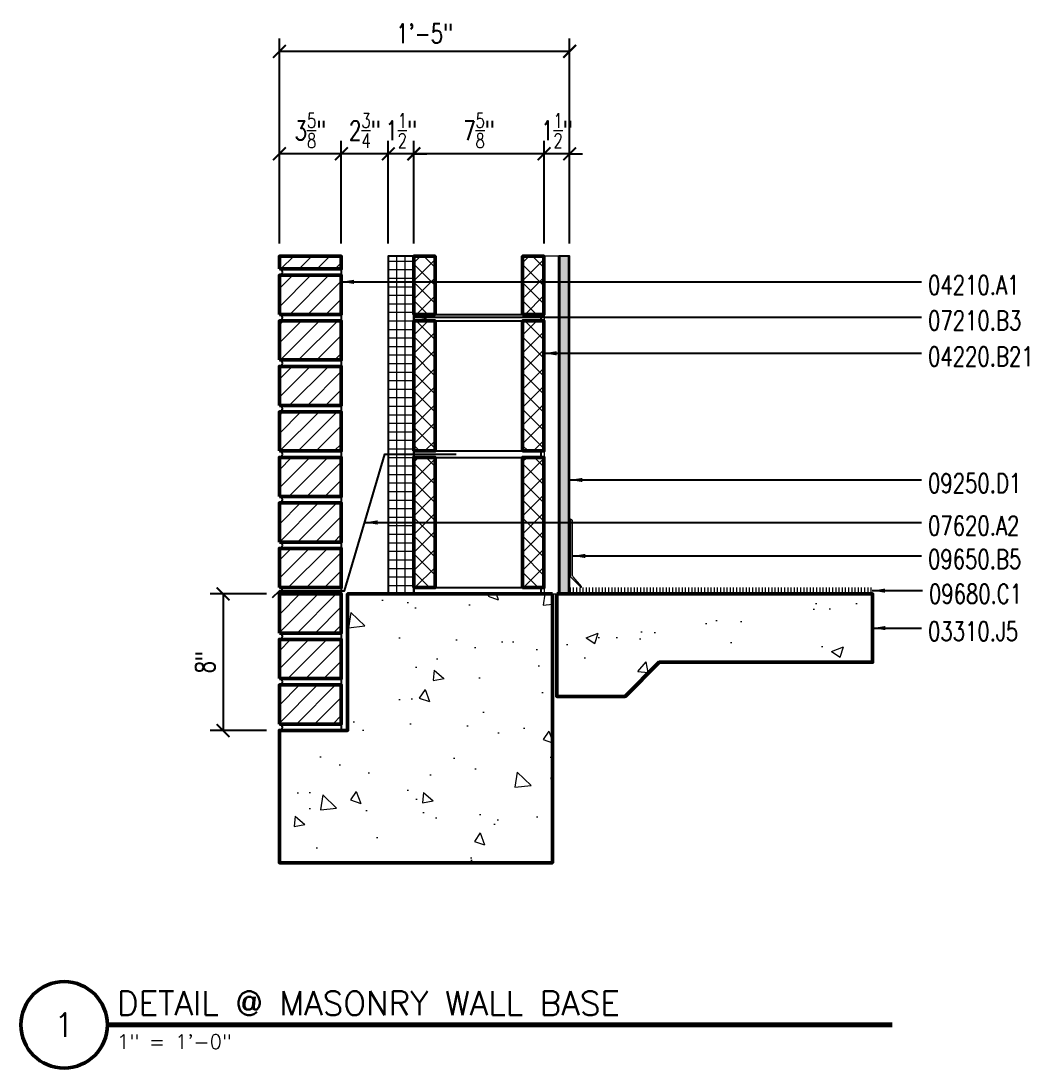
# Model space of a CAD drawing. Header units: inches. Extents: x 4066 to 5785, y 40 to 930.
# Drawn here: x 4066.4 to 4125.4, y 39.7 to 101 of the extents above; entities that cross this region are included whole.
import ezdxf
from ezdxf.enums import TextEntityAlignment as Align

# ---------------------------------------------------------------- set-up
doc = ezdxf.new("R2010")
doc.units = ezdxf.units.IN
doc.header["$LTSCALE"] = 0.5
doc.header["$MEASUREMENT"] = 0
doc.linetypes.add('HIDDEN', pattern=[0.375, 0.25, -0.125])
doc.layers.get('0').update_dxf_attribs({"lineweight": 18})
doc.layers.get('Defpoints').update_dxf_attribs({"color": 140, "lineweight": 18})
for name, color, linetype, lineweight in [('A-Anno-Dims', 211, 'Continuous', 18), ('A-Anno-Note', 231, 'Continuous', 25), ('A-Detl-Fine', 90, 'Continuous', 18), ('A-Detl-Medm', 31, 'Continuous', 25), ('A-Detl-Patt', 190, 'Continuous', 18), ('A-Detl-Thin', 150, 'Continuous', 18), ('A-Detl-Wide', 213, 'Continuous', 50), ('G-Anno-Ttlb', 213, 'Continuous', 50)]:
    doc.layers.add(name, color=color, linetype=linetype, lineweight=lineweight)
doc.styles.add('Arch-Dim', font='romans.shx', dxfattribs={"width": 0.75})
doc.styles.add('RomanS', font='romans.shx')
doc.dimstyles.new('Aec-Arch-I-96', dxfattribs={"dimscale": 96, "dimtxt": 0.09375, "dimasz": 0.0625, "dimexe": 0.0625, "dimexo": 0.0625, "dimgap": 0.03125, "dimtad": 1, "dimdec": 4, "dimzin": 3, "dimdsep": 46, "dimlunit": 4, "dimtxsty": 'Arch-Dim', "dimblk": 'ARCHTICK', "dimcen": 0.09375, "dimazin": 2, "dimtfac": 0.75, "dimtdec": 4, "dimtix": 1, "dimtmove": 2, "dimatfit": 2, "dimfxl": 1, "dimtolj": 1, "dimtzin": 0, "dimarcsym": 0})
pattern_1 = [(45, (0, 0.375), (-0.5303300858899106, 0.5303300858899107), [])]
pattern_2 = [(45, (0, 0.375), (-0.5303300858899106, 0.5303300858899107), []), (135, (0, 0.375), (-0.5303300858899107, -0.5303300858899106), [])]
pattern_3 = [(50, (0, 0), (7.172601826007535, -0.6275213498259511), [0.75, -8.25]), (355, (0, 0), (-1.38751333613, 7.521921337000118), [0.6, -6.6]), (100.4514, (0.5977168, -0.0522934), (5.785093817140216, 6.894395420609536), [0.6374019000000001, -7.01142112]), (46.18420000000001, (0, 2), (10.67241048625644, -1.655190143290181), [1.125, -12.375]), (96.6356, (0.88936745, 1.86206693), (9.346627055487033, 9.741178709004418), [0.95610288, -10.51713]), (351.1842, (0, 2), (9.346619451336272, 9.741186009253246), [0.9, -9.9]), (21, (1, 1.5), (5.969070521184617, -4.026188906653388), [0.75, -8.25]), (326.0000000000001, (1, 1.5), (2.433153319215817, 7.25150045046853), [0.6, -6.6]), (71.4514, (1.49742233, 1.16448394), (8.4022262858149, 3.225304967099524), [0.6374019000000001, -7.01142112]), (37.50000000000001, (0, 0), (0.1215985531729067, 3.328938538313115), [0, -6.52, 0, -6.7, 0, -6.625]), (7.499999999999999, (0, 0), (2.630695374421486, 3.944117118823602), [0, -3.82, 0, -6.37, 0, -2.525]), (327.5, (-2.23, 0), (5.338224361724091, -0.225548717343798), [0, -2.5, 0, -7.8, 0, -10.35]), (317.5, (-3.23, 0), (5.831861693423862, 1.001049823323176), [0, -3.25, 0, -5.18, 0, -7.35])]

# ---------------------------------------------------------------- blocks, each defined once
blk = doc.blocks.new('*U32')
at = {"layer": 'A-Detl-Patt'}
h = blk.add_hatch(dxfattribs=at)
h.set_pattern_fill('ANSI31', color=256, scale=6, style=0)
h.set_pattern_definition(pattern_1)
h.paths.add_polyline_path([(0, 0.375), (3.625, 0.375), (3.625, 2.6667), (0, 2.6667)])
at = {"color": 0, "linetype": 'ByBlock'}
blk.add_lwpolyline([(0, 0.375), (3.625, 0.375), (3.625, 2.6667), (0, 2.6667)], close=True, dxfattribs=at)
at = {"layer": 'A-Detl-Medm'}
blk.add_line((3.625, 0.375), (3.625, 0), dxfattribs=at)
blk.add_arc((0, 0.1875), 0.1875, 270, 90, dxfattribs=at)
blk = doc.blocks.new('*U70')
at = {"layer": 'A-Detl-Patt'}
h = blk.add_hatch(dxfattribs=at)
h.set_pattern_fill('ANSI31', color=256, scale=6, style=0)
h.set_pattern_definition(pattern_1)
h.paths.add_polyline_path([(0, 0.375), (3.625, 0.375), (3.625, 1.120960099501644), (0, 1.120960099501644)], flags=0)
at = {"color": 0, "linetype": 'ByBlock'}
blk.add_lwpolyline([(0, 0.375), (3.625, 0.375), (3.625, 1.120960099501644), (0, 1.120960099501644), (0, 0.375)], close=True, dxfattribs=at)
at = {"layer": 'A-Detl-Medm'}
blk.add_lwpolyline([(0, 0, 0.9999999999999999), (0, 0.375)], format="xyb", dxfattribs=at)
blk.add_lwpolyline([(3.625, 0.375), (3.625, 0)], dxfattribs=at)
blk = doc.blocks.new('*U33')
at = {"layer": 'A-Detl-Patt'}
h = blk.add_hatch(dxfattribs=at)
h.set_pattern_fill('ANSI37', color=256, scale=6, style=0)
h.set_pattern_definition(pattern_2)
h.paths.add_polyline_path([(0, 0.375), (1.25, 0.375), (1.25, 8), (0, 8)])
h = blk.add_hatch(dxfattribs=at)
h.set_pattern_fill('ANSI37', color=256, scale=6, style=0)
h.set_pattern_definition(pattern_2)
h.paths.add_polyline_path([(6.375, 0.375), (7.625, 0.375), (7.625, 8), (6.375, 8)])
at = {"color": 0, "linetype": 'ByBlock'}
for points in [[(0, 0.375), (1.25, 0.375), (1.25, 8), (0, 8)], [(6.375, 0.375), (7.625, 0.375), (7.625, 8), (6.375, 8)]]:
    blk.add_lwpolyline(points, close=True, dxfattribs=at)
at = {"layer": 'A-Detl-Medm'}
for p, q in [((1.25, 8), (6.375, 8)), ((0, 0.375), (0, 0)), ((1.25, 0.375), (6.375, 0.375))]:
    blk.add_line(p, q, dxfattribs=at)
blk.add_arc((7.625, 0.1875), 0.1875, 90, 270, dxfattribs=at)
blk = doc.blocks.new('*U69')
at = {"layer": 'A-Detl-Patt'}
h = blk.add_hatch(dxfattribs=at)
h.set_pattern_fill('ANSI37', color=256, scale=6, style=0)
h.set_pattern_definition(pattern_2)
h.paths.add_polyline_path([(0, 0.375), (1.25, 0.375), (1.25, 3.787860149501284), (0, 3.787860149501284)], flags=0)
h = blk.add_hatch(dxfattribs=at)
h.set_pattern_fill('ANSI37', color=256, scale=6, style=0)
h.set_pattern_definition(pattern_2)
h.paths.add_polyline_path([(6.375, 0.375), (7.625, 0.375), (7.625, 3.787860149501284), (6.375, 3.787860149501284)], flags=0)
at = {"color": 0, "linetype": 'ByBlock'}
for points in [[(0, 0.375), (1.25, 0.375), (1.25, 3.787860149501284), (0, 3.787860149501284), (0, 0.375)], [(6.375, 0.375), (7.625, 0.375), (7.625, 3.787860149501284), (6.375, 3.787860149501284), (6.375, 0.375)]]:
    blk.add_lwpolyline(points, close=True, dxfattribs=at)
at = {"layer": 'A-Detl-Medm'}
for points in [[(0, 0.375), (0, 0)], [(1.25, 0.375), (6.375, 0.375)]]:
    blk.add_lwpolyline(points, dxfattribs=at)
blk.add_lwpolyline([(7.625, 0.375, 0.9999999999999999), (7.625, 0)], format="xyb", dxfattribs=at)
blk = doc.blocks.new('*U72')
at = {"layer": 'A-Detl-Patt'}
h = blk.add_hatch(dxfattribs=at)
h.set_pattern_fill('CONCRETE_C', color=256, style=0)
h.set_pattern_definition(pattern_3)
h.paths.add_polyline_path([(0, 8), (0, -4), (8.000000000000007, -4), (8.000000000000007, -8), (15.75000000000001, -8), (15.75, 8)], flags=0)
at = {"layer": 'A-Detl-Wide'}
blk.add_lwpolyline([(0, 8), (0, -4), (8.000000000000007, -4), (8.000000000000007, -8), (15.75000000000001, -8), (15.75, 8), (0, 8)], close=True, dxfattribs=at)
blk = doc.blocks.new('*U71')
at = {"layer": 'A-Detl-Patt'}
h = blk.add_hatch(dxfattribs=at)
h.set_pattern_fill('CONCRETE_C', color=256, style=0)
h.set_pattern_definition(pattern_3)
h.paths.add_polyline_path([(0, 0), (0, -6), (4, -6), (6, -4), (18.50264984093428, -4), (18.50264984093428, 0)], flags=0)
at = {"layer": 'A-Detl-Wide'}
blk.add_lwpolyline([(0, 0), (0, -6), (4, -6), (6, -4), (18.50264984093428, -4), (18.50264984093428, 0), (0, 0)], close=True, dxfattribs=at)
blk = doc.blocks.new('AecDtl_9650C2')
at = {"layer": 'A-Detl-Thin'}
blk.add_lwpolyline([(0.03661165235168157, 0.5883883476483185), (0.6029029132225756, 0.02209708691207963, 0.414213562373095), (0.6470970870467347, 0.02209708691207962), (0.6483559650054496, 0.02335596487846575, 0.3971454101352537), (0.6496126802915567, 0.06621750258865751), (0.1565847909379425, 0.6207265485520242, -0.1837197128791891), (0.1249999999999997, 0.703784352013783), (0.125, 3.875, 0.4142135623730949), (1.531435568635775e-16, 4), (0, 0.6767766952966369, 0.198912367379658)], format="xyb", close=True, dxfattribs=at)
blk = doc.blocks.new('_ArchTick')
at = {"color": 0, "linetype": 'ByBlock', "const_width": 0.15}
blk.add_lwpolyline([(-0.5, -0.5), (0.5, 0.5)], dxfattribs=at)
blk = doc.blocks.new('*D73')
at = {"layer": 'A-Anno-Dims', "color": 0, "lineweight": -2, "transparency": 16777216}
for p, q in [((4080.788410773407, 67.45960546024662), (4077.490907117164, 67.45960546024662)), ((4078.240907117164, 67.45960546024662), (4078.240907117164, 59.45960546024663)), ((4080.788410773407, 59.45960546024662), (4077.490907117164, 59.45960546024663))]:
    blk.add_line(p, q, dxfattribs=at)
at = {"layer": 'Defpoints', "color": 0, "transparency": 16777216}
for p in [(4081.538410773407, 67.45960546024662), (4078.240907117164, 59.45960546024663), (4081.538410773407, 59.45960546024662)]:
    blk.add_point(p, dxfattribs=at)
at = {"layer": 'A-Anno-Dims', "color": 0, "lineweight": -2, "transparency": 16777216, "xscale": 0.75, "yscale": 0.75, "zscale": 0.75}
for p, rotation in [((4078.240907117164, 67.45960546024662), 90), ((4078.240907117164, 59.45960546024663), 270)]:
    blk.add_blockref('_ArchTick', p, dxfattribs=dict(at, rotation=rotation))
at = {"layer": 'A-Anno-Dims', "color": 0, "transparency": 16777216, "insert": (4077.196264260022, 63.45960546024728), "char_height": 1.125, "attachment_point": 5, "rotation": 90, "style": 'Arch-Dim'}
blk.add_mtext('\\A1;8"', dxfattribs=at)
blk = doc.blocks.new('*D126')
at = {"layer": 'A-Anno-Dims', "color": 0, "lineweight": -2, "transparency": 16777216}
for p, q in [((4097.043410773409, 87.99746562974815), (4097.043410773409, 93.99746562974815)), ((4098.543410773408, 87.99746562974815), (4098.543410773408, 93.99746562974815)), ((4097.043410773409, 93.24746562974815), (4096.293410773409, 93.24746562974815)), ((4098.543410773408, 93.24746562974815), (4097.043410773409, 93.24746562974815)), ((4098.543410773408, 93.24746562974815), (4099.293410773408, 93.24746562974815))]:
    blk.add_line(p, q, dxfattribs=at)
at = {"layer": 'Defpoints', "color": 0, "transparency": 16777216}
for p in [(4097.043410773409, 93.24746562974815), (4097.043410773409, 87.24746562974815), (4098.543410773408, 87.24746562974815)]:
    blk.add_point(p, dxfattribs=at)
at = {"layer": 'A-Anno-Dims', "color": 0, "lineweight": -2, "transparency": 16777216, "xscale": 0.75, "yscale": 0.75, "zscale": 0.75}
blk.add_blockref('_ArchTick', (4097.043410773409, 93.24746562974815), dxfattribs=at)
at = {"layer": 'A-Anno-Dims', "color": 0, "lineweight": -2, "transparency": 16777216, "xscale": 0.75, "yscale": 0.75, "zscale": 0.75, "rotation": 180}
blk.add_blockref('_ArchTick', (4098.543410773408, 93.24746562974815), dxfattribs=at)
at = {"layer": 'A-Anno-Dims', "color": 0, "transparency": 16777216, "insert": (4097.793410773409, 94.60684062974815), "char_height": 1.125, "attachment_point": 5, "style": 'Arch-Dim'}
blk.add_mtext('\\A1;1{\\H0.750000x;\\S1/2;}"', dxfattribs=at)
blk = doc.blocks.new('*D127')
at = {"layer": 'A-Anno-Dims', "color": 0, "lineweight": -2, "transparency": 16777216}
for p, q in [((4089.418410773409, 87.99746562974815), (4089.418410773409, 93.99746562974815)), ((4097.043410773409, 87.99746562974815), (4097.043410773409, 93.99746562974815)), ((4097.043410773409, 93.24746562974815), (4089.418410773409, 93.24746562974815))]:
    blk.add_line(p, q, dxfattribs=at)
at = {"layer": 'Defpoints', "color": 0, "transparency": 16777216}
for p in [(4089.418410773409, 93.24746562974815), (4089.418410773409, 87.24746562974815), (4097.043410773409, 87.24746562974815)]:
    blk.add_point(p, dxfattribs=at)
at = {"layer": 'A-Anno-Dims', "color": 0, "lineweight": -2, "transparency": 16777216, "xscale": 0.75, "yscale": 0.75, "zscale": 0.75, "rotation": 180}
blk.add_blockref('_ArchTick', (4089.418410773409, 93.24746562974815), dxfattribs=at)
at = {"layer": 'A-Anno-Dims', "color": 0, "lineweight": -2, "transparency": 16777216, "xscale": 0.75, "yscale": 0.75, "zscale": 0.75}
blk.add_blockref('_ArchTick', (4097.043410773409, 93.24746562974815), dxfattribs=at)
at = {"layer": 'A-Anno-Dims', "color": 0, "transparency": 16777216, "insert": (4093.230910773409, 94.60684062974815), "char_height": 1.125, "attachment_point": 5, "style": 'Arch-Dim'}
blk.add_mtext('\\A1;7{\\H0.750000x;\\S5/8;}"', dxfattribs=at)
blk = doc.blocks.new('*D128')
at = {"layer": 'A-Anno-Dims', "color": 0, "lineweight": -2, "transparency": 16777216}
for p, q in [((4087.918410773409, 87.99746562974815), (4087.918410773409, 93.99746562974815)), ((4089.418410773409, 87.99746562974815), (4089.418410773409, 93.99746562974815)), ((4087.918410773409, 93.24746562974815), (4087.168410773409, 93.24746562974815)), ((4089.418410773409, 93.24746562974815), (4087.918410773409, 93.24746562974815)), ((4089.418410773409, 93.24746562974815), (4090.168410773409, 93.24746562974815))]:
    blk.add_line(p, q, dxfattribs=at)
at = {"layer": 'Defpoints', "color": 0, "transparency": 16777216}
for p in [(4087.918410773409, 93.24746562974815), (4087.918410773409, 87.24746562974815), (4089.418410773409, 87.24746562974815)]:
    blk.add_point(p, dxfattribs=at)
at = {"layer": 'A-Anno-Dims', "color": 0, "lineweight": -2, "transparency": 16777216, "xscale": 0.75, "yscale": 0.75, "zscale": 0.75}
blk.add_blockref('_ArchTick', (4087.918410773409, 93.24746562974815), dxfattribs=at)
at = {"layer": 'A-Anno-Dims', "color": 0, "lineweight": -2, "transparency": 16777216, "xscale": 0.75, "yscale": 0.75, "zscale": 0.75, "rotation": 180}
blk.add_blockref('_ArchTick', (4089.418410773409, 93.24746562974815), dxfattribs=at)
at = {"layer": 'A-Anno-Dims', "color": 0, "transparency": 16777216, "insert": (4088.668410773409, 94.60684062974815), "char_height": 1.125, "attachment_point": 5, "style": 'Arch-Dim'}
blk.add_mtext('\\A1;1{\\H0.750000x;\\S1/2;}"', dxfattribs=at)
blk = doc.blocks.new('*D129')
at = {"layer": 'A-Anno-Dims', "color": 0, "lineweight": -2, "transparency": 16777216}
for p, q in [((4085.168410773408, 87.99746562974815), (4085.168410773408, 93.99746562974815)), ((4087.918410773409, 87.99746562974815), (4087.918410773409, 93.99746562974815)), ((4087.918410773409, 93.24746562974815), (4085.168410773408, 93.24746562974815))]:
    blk.add_line(p, q, dxfattribs=at)
at = {"layer": 'Defpoints', "color": 0, "transparency": 16777216}
for p in [(4085.168410773408, 93.24746562974815), (4085.168410773408, 87.24746562974815), (4087.918410773409, 87.24746562974815)]:
    blk.add_point(p, dxfattribs=at)
at = {"layer": 'A-Anno-Dims', "color": 0, "lineweight": -2, "transparency": 16777216, "xscale": 0.75, "yscale": 0.75, "zscale": 0.75, "rotation": 180}
blk.add_blockref('_ArchTick', (4085.168410773408, 93.24746562974815), dxfattribs=at)
at = {"layer": 'A-Anno-Dims', "color": 0, "lineweight": -2, "transparency": 16777216, "xscale": 0.75, "yscale": 0.75, "zscale": 0.75}
blk.add_blockref('_ArchTick', (4087.918410773409, 93.24746562974815), dxfattribs=at)
at = {"layer": 'A-Anno-Dims', "color": 0, "transparency": 16777216, "insert": (4086.543410773408, 94.60684062974815), "char_height": 1.125, "attachment_point": 5, "style": 'Arch-Dim'}
blk.add_mtext('\\A1;2{\\H0.750000x;\\S3/4;}"', dxfattribs=at)
blk = doc.blocks.new('*D130')
at = {"layer": 'A-Anno-Dims', "color": 0, "lineweight": -2, "transparency": 16777216}
for p, q in [((4081.543410773408, 87.99746562974815), (4081.543410773408, 93.99746562974815)), ((4085.168410773408, 87.99746562974815), (4085.168410773408, 93.99746562974815)), ((4085.168410773408, 93.24746562974815), (4081.543410773408, 93.24746562974815))]:
    blk.add_line(p, q, dxfattribs=at)
at = {"layer": 'Defpoints', "color": 0, "transparency": 16777216}
for p in [(4081.543410773408, 93.24746562974815), (4081.543410773408, 87.24746562974815), (4085.168410773408, 87.24746562974815)]:
    blk.add_point(p, dxfattribs=at)
at = {"layer": 'A-Anno-Dims', "color": 0, "lineweight": -2, "transparency": 16777216, "xscale": 0.75, "yscale": 0.75, "zscale": 0.75, "rotation": 180}
blk.add_blockref('_ArchTick', (4081.543410773408, 93.24746562974815), dxfattribs=at)
at = {"layer": 'A-Anno-Dims', "color": 0, "lineweight": -2, "transparency": 16777216, "xscale": 0.75, "yscale": 0.75, "zscale": 0.75}
blk.add_blockref('_ArchTick', (4085.168410773408, 93.24746562974815), dxfattribs=at)
at = {"layer": 'A-Anno-Dims', "color": 0, "transparency": 16777216, "insert": (4083.355910773408, 94.60684062974815), "char_height": 1.125, "attachment_point": 5, "style": 'Arch-Dim'}
blk.add_mtext('\\A1;3{\\H0.750000x;\\S5/8;}"', dxfattribs=at)
blk = doc.blocks.new('*D131')
at = {"layer": 'A-Anno-Dims', "color": 0, "lineweight": -2, "transparency": 16777216}
for p, q in [((4081.543410773408, 87.99746562974815), (4081.543410773408, 99.99746562974815)), ((4098.543410773408, 87.99746562974815), (4098.543410773408, 99.99746562974815)), ((4098.543410773408, 99.24746562974815), (4081.543410773408, 99.24746562974815))]:
    blk.add_line(p, q, dxfattribs=at)
at = {"layer": 'Defpoints', "color": 0, "transparency": 16777216}
for p in [(4081.543410773408, 99.24746562974815), (4081.543410773408, 87.24746562974815), (4098.543410773408, 87.24746562974815)]:
    blk.add_point(p, dxfattribs=at)
at = {"layer": 'A-Anno-Dims', "color": 0, "lineweight": -2, "transparency": 16777216, "xscale": 0.75, "yscale": 0.75, "zscale": 0.75, "rotation": 180}
blk.add_blockref('_ArchTick', (4081.543410773408, 99.24746562974815), dxfattribs=at)
at = {"layer": 'A-Anno-Dims', "color": 0, "lineweight": -2, "transparency": 16777216, "xscale": 0.75, "yscale": 0.75, "zscale": 0.75}
blk.add_blockref('_ArchTick', (4098.543410773408, 99.24746562974815), dxfattribs=at)
at = {"layer": 'A-Anno-Dims', "color": 0, "transparency": 16777216, "insert": (4090.043410773408, 100.292108486891), "char_height": 1.125, "attachment_point": 5, "style": 'Arch-Dim'}
blk.add_mtext('\\A1;1\'-5"', dxfattribs=at)
blk = doc.blocks.new('Anno_Title_A1')
at = {"color": 0, "linetype": 'ByBlock', "lineweight": -2}
for radius in [2.25, 2.250000000000006]:
    blk.add_circle((0, 0), radius, dxfattribs=at)
at = {"color": 0, "linetype": 'ByBlock', "lineweight": -2, "style": 'RomanS'}
blk.add_attdef('NUMBER', text='', height=1.25, dxfattribs=at).set_placement((0, 0), align=Align.MIDDLE)
blk = doc.blocks.new('Anno_Title_T1')
at = {"color": 0, "linetype": 'ByBlock', "lineweight": -2, "style": 'RomanS'}
blk.add_attdef('TITLE', (2.750000000000014, 0.5), '', height=1.25, dxfattribs=at)
blk.add_attdef('SCALE', text='', height=0.75, dxfattribs=at).set_placement((2.750000000000014, -0.5), align=Align.TOP_LEFT)

msp = doc.modelspace()

# ---------------------------------------------------------------- hatches: boundary and pattern name
at = {"layer": 'A-Detl-Patt'}
h = msp.add_hatch(dxfattribs=at)
h.set_pattern_fill('ANSI37', color=256, scale=4, angle=135, style=0)
h.set_pattern_definition([(180, (4089.413410773407, 67.45960546024662), (-1.110223024625157e-16, -0.5), []), (270, (4089.413410773407, 67.45960546024662), (0.5, -1.110223024625157e-16), [])])
h.paths.add_polyline_path([(4087.913410773407, 67.45960546024662), (4089.413410773407, 67.45960546024662), (4089.413410773407, 87.24746562974815), (4087.913410773407, 87.24746562974815)], flags=0)
h = msp.add_hatch(dxfattribs=at)
h.set_pattern_fill('GENERAL_TEXTURE', color=256, scale=0.4999999999999999, angle=90, style=0, pattern_type=2)
h.set_pattern_definition([(90, (4098.533410773408, 67.47960546024662), (-0.5, 0.004999999999999999), [0.004999999999999999, -0.4999999999999999]), (99.99999999999999, (4098.523410773409, 67.63960546024663), (-0.4932721173944387, -0.08190005006840412), [0.004999999999999998, -0.4999999999999998]), (110, (4098.413410773408, 67.54960546024662), (-0.4715564111095826, -0.1663116085589048), [0.004999999999999999, -0.4999999999999999]), (120, (4098.333410773408, 67.65960546024662), (-0.4355127018922194, -0.2456698729810778), [0.004999999999999998, -0.4999999999999999]), (130, (4098.303410773408, 67.52960546024661), (-0.3862361596079217, -0.3175635826276747), [0.004999999999999999, -0.4999999999999999]), (140, (4098.183410773408, 67.56960546024662), (-0.3252240270588646, -0.3798082835110563), [0.004999999999999999, -0.4999999999999999]), (150, (4098.093410773408, 67.49960546024663), (-0.2543301270189223, -0.4305127018922192), [0.004999999999999999, -0.4999999999999999]), (160, (4098.103410773409, 67.65960546024662), (-0.175708534766764, -0.4681362096763257), [0.004999999999999998, -0.4999999999999999]), (170, (4098.083410773408, 67.77960546024661), (-0.09174812759852624, -0.4915356356177693), [0.004999999999999999, -0.4999999999999999]), (180, (4098.203410773408, 67.83960546024662), (-0.00500000000000003, -0.4999999999999999), [0.005, -0.5]), (190, (4098.213410773408, 67.93960546024663), (0.08190005006840412, -0.4932721173944386), [0.004999999999999999, -0.4999999999999999]), (200, (4098.393410773408, 67.93960546024663), (0.1663116085589048, -0.4715564111095825), [0.005, -0.5]), (210, (4098.453410773408, 67.84960546024662), (0.2456698729810777, -0.4355127018922193), [0.004999999999999999, -0.4999999999999999]), (220, (4098.423410773408, 67.70960546024662), (0.3175635826276748, -0.3862361596079216), [0.004999999999999998, -0.4999999999999999]), (230, (4098.333410773408, 67.79960546024662), (0.3798082835110563, -0.3252240270588646), [0.004999999999999999, -0.4999999999999999]), (240, (4098.243410773408, 67.70960546024662), (0.4305127018922194, -0.2543301270189221), [0.004999999999999999, -0.4999999999999999]), (250.0000000000001, (4098.523410773409, 67.91960546024661), (0.4681362096763257, -0.1757085347667642), [0.004999999999999999, -0.4999999999999999])])
h.paths.add_polyline_path([(4097.980910773408, 67.45960546024662), (4097.980910773408, 87.24746562974815), (4098.480910773408, 87.24746562974815), (4098.480910773408, 67.45960546024662)], flags=0)
at = {"layer": 'A-Detl-Thin'}
h = msp.add_hatch(dxfattribs=at)
h.set_pattern_fill('LINE', color=256, scale=1.5, angle=90, style=0)
h.set_pattern_definition([(90, (4098.588410773406, 67.45960546024662), (-0.1875, 1.148068456708479e-17), [])])
h.paths.add_polyline_path([(4098.588410773406, 67.83460546024662), (4098.588410773406, 67.45960546024662), (4116.291060614341, 67.45960546024662), (4116.291060614341, 67.83460546024662)], flags=0)

# ---------------------------------------------------------------- linework, layer by layer
at = {"layer": 'A-Detl-Fine'}
for p, q in [((4097.980910773408, 67.45960546024662), (4097.980910773408, 87.24746562974815)), ((4098.480910773408, 67.45960546024662), (4098.480910773408, 87.24746562974815))]:
    msp.add_line(p, q, dxfattribs=at)
at = {"layer": 'A-Detl-Fine', "linetype": 'HIDDEN'}
msp.add_lwpolyline([(4097.064310773408, 67.45960546024662), (4097.064310773408, 87.24746562974815)], dxfattribs=at)
at = {"layer": 'A-Detl-Medm'}
for points in [[(4087.913410773407, 67.45960546024662), (4089.413410773407, 67.45960546024662), (4089.413410773407, 87.24746562974815), (4087.913410773407, 87.24746562974815), (4087.913410773407, 67.45960546024662)], [(4097.918410773408, 67.45960546024662), (4098.543410773408, 67.45960546024662), (4098.543410773408, 87.24746562974815), (4097.918410773408, 87.24746562974815), (4097.918410773408, 67.45960546024662)], [(4098.543410773408, 67.45960546024662), (4098.543410773408, 87.24746562974815), (4097.918410773408, 87.24746562974815), (4097.918410773408, 67.45960546024662)]]:
    msp.add_lwpolyline(points, close=True, dxfattribs=at)
msp.add_lwpolyline([(4081.140663201918, 67.2511582487582), (4081.538410773407, 67.64890582024645), (4085.350910773407, 67.64890582024645), (4087.725910773407, 75.64710547024652), (4091.897756340305, 75.64710547024652)], dxfattribs=at)
at = {"layer": 'A-Detl-Thin'}
msp.add_lwpolyline([(4097.043410773408, 67.45960546024662), (4097.918410773408, 67.45960546024662), (4097.918410773408, 87.24746562974815), (4097.043410773408, 87.24746562974815), (4097.043410773408, 67.45960546024662)], close=True, dxfattribs=at)
msp.add_lwpolyline([(4097.897510773407, 67.45960546024662), (4097.897510773407, 87.24746562974815)], dxfattribs=at)
at = {"layer": 'G-Anno-Ttlb'}
msp.add_lwpolyline([(4071.461849655712, 42.21392497588349, 0.3, 0.3, 0), (4117.451435109358, 42.21392497588349, 0.3, 0.3, 0)], format="xyseb", dxfattribs=at)

# ---------------------------------------------------------------- block references
at = {"layer": 'A-Detl-Medm'}
msp.add_blockref('AecDtl_9650C2', (4098.588410773406, 67.83460546024662), dxfattribs=at)
at = {"layer": 'A-Detl-Wide'}
for name, p in [('*U70', (4081.538410773407, 86.1265055302465)), ('*U69', (4089.413410773407, 83.45960548024686)), ('*U32', (4081.538410773407, 83.45980552024685)), ('*U32', (4081.538410773407, 80.79310551024673)), ('*U33', (4089.413410773407, 75.45960547024652)), ('*U32', (4081.538410773407, 78.12640550024662)), ('*U32', (4081.538410773407, 75.45970549024696)), ('*U32', (4081.538410773407, 72.79300548024639)), ('*U33', (4089.413410773407, 67.45960546024662)), ('*U32', (4081.538410773407, 70.12630547024673)), ('*U32', (4081.538410773407, 67.45960546024662)), ('*U32', (4081.538410773407, 64.79300548024639)), ('*U71', (4097.788410773407, 67.45960546024662)), ('*U32', (4081.538410773407, 62.12630547024673)), ('*U32', (4081.538410773407, 59.45960546024662))]:
    msp.add_blockref(name, p, dxfattribs=at)
at = {"layer": 'A-Detl-Wide', "rotation": 270}
msp.add_blockref('*U72', (4089.538410773407, 67.45960546024662), dxfattribs=at)
at = {"layer": 'G-Anno-Ttlb'}
ref = msp.add_blockref('Anno_Title_A1', (4068.930599655712, 42.21392497588349), dxfattribs=dict(at, xscale=1.125, yscale=1.125, zscale=1.125))
ref.add_attrib('NUMBER', '1', dxfattribs={"layer": '0', "color": 0, "linetype": 'ByBlock', "lineweight": -2, "height": 1.40625, "style": 'Arch-Dim'}).set_placement((4068.930599655712, 42.21392497588349), align=Align.MIDDLE)
ref = msp.add_blockref('Anno_Title_T1', (4068.930599655712, 42.21392497588349), dxfattribs=dict(at, xscale=1.125, yscale=1.125, zscale=1.125))
ref.add_attrib('SCALE', '1" = 1\'-0"', dxfattribs={"layer": '0', "color": 0, "linetype": 'ByBlock', "lineweight": -2, "height": 0.84375, "style": 'Arch-Dim'}).set_placement((4072.024349655712, 41.65142497588349), align=Align.TOP_LEFT)
ref.add_attrib('TITLE', 'DETAIL @ MASONRY WALL BASE', (4072.024349655712, 42.77642497588349), dxfattribs={"layer": '0', "color": 0, "linetype": 'ByBlock', "lineweight": -2, "height": 1.40625, "style": 'Arch-Dim'})

# ---------------------------------------------------------------- texts
at = {"layer": 'A-Anno-Note', "char_height": 1.125, "attachment_point": 1, "style": 'Arch-Dim'}
for s, insert in [('04210.A1', (4119.541060614341, 86.11919078650783)), ('07210.B3', (4119.541060614341, 84.04708794898215)), ('04220.B21', (4119.541060614341, 81.93524786277976)), ('09250.D1', (4119.541060614341, 74.51279914347833)), ('07620.A2', (4119.541060614341, 72.02300564524649)), ('09650.B5', (4119.541060614341, 70.06138721938393)), ('09680.C1', (4119.589710553336, 68.02812436599925)), ('03310.J5', (4119.541060614341, 65.83460546024662))]:
    msp.add_mtext(s, dxfattribs=dict(at, insert=insert))

# ---------------------------------------------------------------- dimensions: what is measured, and where the dimension line sits
at = {"layer": 'A-Anno-Dims'}
for base, p1, p2, picture, middle in [((4081.543410773408, 99.24746562974815), (4098.543410773408, 87.24746562974815), (4081.543410773408, 87.24746562974815), '*D131', (4090.043410773408, 100.292108486891)), ((4081.543410773408, 93.24746562974815), (4085.168410773408, 87.24746562974815), (4081.543410773408, 87.24746562974815), '*D130', (4083.355910773408, 94.60684062974815)), ((4085.168410773408, 93.24746562974815), (4087.918410773409, 87.24746562974815), (4085.168410773408, 87.24746562974815), '*D129', (4086.543410773408, 94.60684062974815)), ((4087.918410773409, 93.24746562974815), (4089.418410773409, 87.24746562974815), (4087.918410773409, 87.24746562974815), '*D128', (4088.668410773409, 94.60684062974815)), ((4089.418410773409, 93.24746562974815), (4097.043410773409, 87.24746562974815), (4089.418410773409, 87.24746562974815), '*D127', (4093.230910773409, 94.60684062974815)), ((4097.043410773409, 93.24746562974815), (4098.543410773408, 87.24746562974815), (4097.043410773409, 87.24746562974815), '*D126', (4097.793410773409, 94.60684062974815))]:
    dim = msp.add_linear_dim(base=base, p1=p1, p2=p2, dimstyle='Aec-Arch-I-96', override={"dimscale": 12}, dxfattribs=at)
    dim.commit()
    dim.dimension.update_dxf_attribs({"geometry": picture, "text_midpoint": middle})
dim = msp.add_linear_dim(base=(4078.240907117164, 59.45960546024663), p1=(4081.538410773407, 67.45960546024662), p2=(4081.538410773407, 59.45960546024662), angle=90, dimstyle='Aec-Arch-I-96', override={"dimscale": 12}, dxfattribs=at)
dim.commit()
dim.dimension.update_dxf_attribs({"geometry": '*D73', "text_midpoint": (4077.196264260022, 63.45960546024728)})

# ---------------------------------------------------------------- leaders
at = {"layer": 'A-Anno-Note'}
for points in [[(4085.163410773407, 85.74419078650783), (4119.166060614341, 85.74419078650783)], [(4089.413410773407, 83.67208794898215), (4119.166060614341, 83.67208794898215)], [(4097.038410773407, 81.56024786277976), (4119.166060614341, 81.56024786277976)], [(4098.543410773408, 74.13779914347833), (4119.166060614341, 74.13779914347833)], [(4086.538410773407, 71.64800564524649), (4119.166060614341, 71.64800564524649)], [(4098.713410773406, 69.68638721938393), (4119.166060614341, 69.68638721938393)], [(4116.27216196361, 67.65312436599925), (4119.214710553336, 67.65312436599925)], [(4116.291060614341, 65.45960546024662), (4119.166060614341, 65.45960546024662)]]:
    msp.add_leader(points, dimstyle='Aec-Arch-I-96', override={"dimscale": 12}, dxfattribs=at)

doc.saveas('drawing.dxf')
